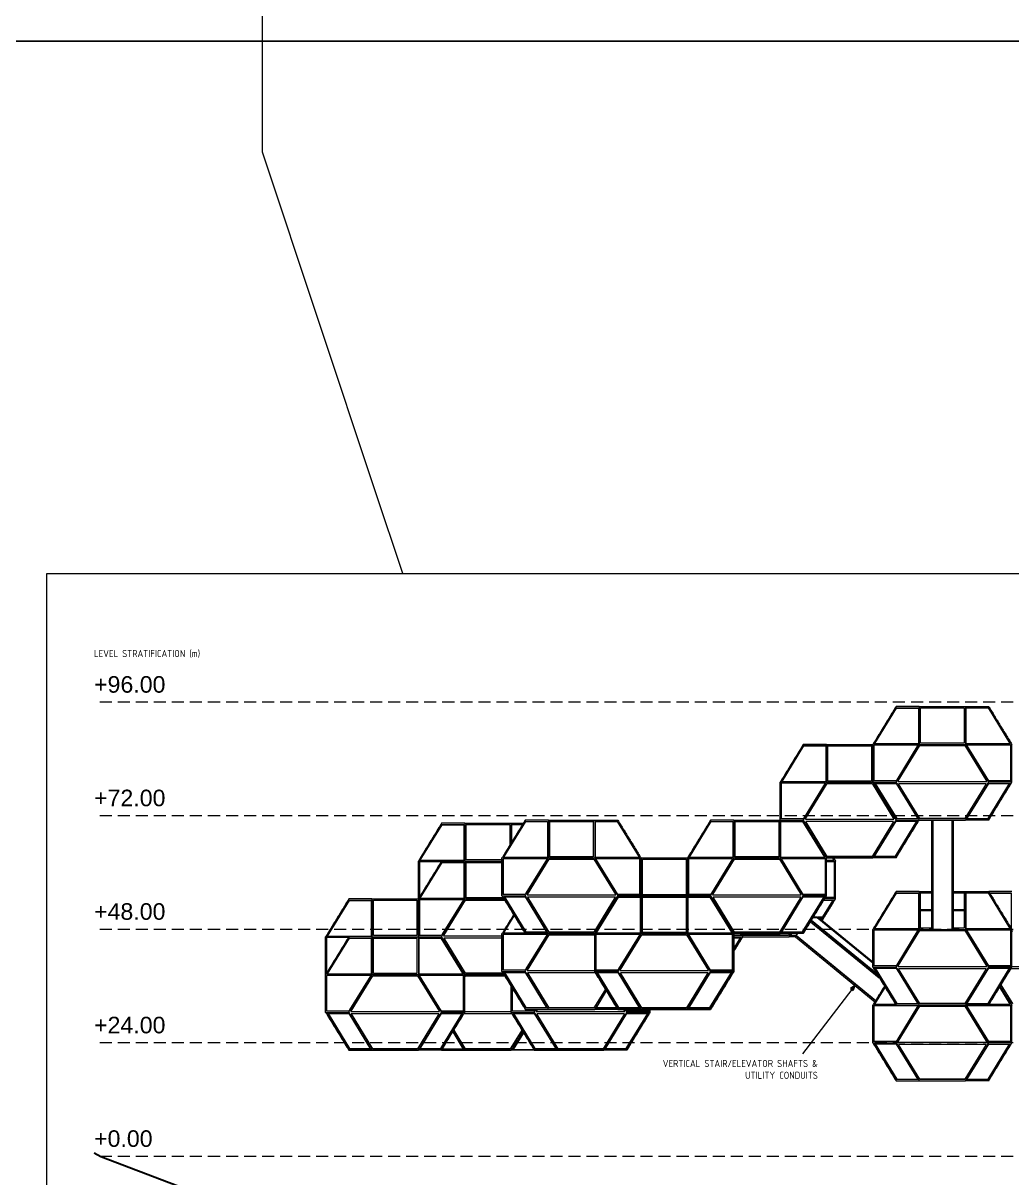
# Model space of a CAD drawing. Header units: millimetres. Extents: x 551 to 27551, y 6116 to 15116.
# Drawn here: x 14099 to 16189, y 8212 to 10653 of the extents above; entities that cross this region are included whole.
import ezdxf

# ---------------------------------------------------------------- set-up
doc = ezdxf.new("R2010")
doc.units = ezdxf.units.MM
doc.linetypes.add('DASHEDX2', pattern=[38.1, 25.4, -12.7])
for name, color, linetype, lineweight in [('1ST', 51, 'Continuous', 18), ('2ND', 201, 'Continuous', 15), ('3RD', 140, 'Continuous', 13), ('4TH DETAILS', 125, 'Continuous', 9), ('TEXTS', 210, 'Continuous', 9)]:
    doc.layers.add(name, color=color, linetype=linetype, lineweight=lineweight)
doc.layers.add('LAYOUT', color=83, linetype='Continuous', plot=False)
doc.styles.get("Standard").update_dxf_attribs({"font": 'arial.ttf'})

msp = doc.modelspace()

# ---------------------------------------------------------------- hatches: boundary and pattern name
at = {"layer": 'TEXTS'}
h = msp.add_hatch(color=256, dxfattribs=at)
h.dxf.hatch_style = 1
h.paths.add_polyline_path([(15847.871, 8612.422), (15853.349, 8608.222), (15857.29, 8619.033)])

# ---------------------------------------------------------------- linework, layer by layer
at = {"layer": '1ST', "lineweight": 30}
msp.add_lwpolyline([(14249.126, 8265.27), (14263.322, 8257.473), (14920.914, 8007.473), (15057.16, 7892.751), (15343.221, 7769.894), (15462.859, 7650.839), (15739.692, 7589.37), (16057.189, 7507.473), (16500.013, 7519.246), (16803.639, 7654.559), (17494.82, 8007.473), (17991.995, 8257.473), (18249.126, 8394.341)], dxfattribs=at)
at = {"layer": '1ST', "linetype": 'Continuous'}
for points in [[(15944.141, 9208.413), (15895.151, 9128.413)], [(15993.131, 9208.413), (15944.141, 9208.413)], [(15993.131, 9208.413), (16091.11, 9208.413)], [(15993.131, 9208.413), (15993.131, 9128.413)], [(16091.11, 9208.413), (16140.1, 9208.413)], [(16091.11, 9208.413), (16091.11, 9128.413)], [(16140.1, 9208.413), (16189.09, 9128.413)], [(15895.151, 9048.413), (15895.151, 9128.413)], [(15944.141, 9048.413), (15993.131, 9128.413)], [(15993.131, 9128.413), (16091.11, 9128.413)], [(16091.11, 9128.413), (16140.1, 9048.413)], [(16189.09, 9048.413), (16189.09, 9128.413)], [(15895.151, 9048.413), (15944.141, 9048.413)], [(15895.151, 9048.413), (15944.141, 8968.413)], [(15944.141, 9048.413), (15993.131, 8968.413)], [(16091.11, 8968.413), (16140.1, 9048.413)], [(16140.1, 8968.413), (16189.09, 9048.413)], [(16189.09, 9048.413), (16140.1, 9048.413)], [(15160.304, 8968.413), (15111.314, 8888.413)], [(15209.294, 8968.413), (15160.304, 8968.413)], [(15209.294, 8968.413), (15307.274, 8968.413)], [(15209.294, 8968.413), (15209.294, 8888.413)], [(15307.274, 8968.413), (15356.263, 8968.413)], [(15307.274, 8968.413), (15307.274, 8888.413)], [(15356.263, 8968.413), (15405.253, 8888.413)], [(15552.223, 8968.413), (15503.233, 8888.413)], [(15601.212, 8968.413), (15552.223, 8968.413)], [(15601.212, 8968.413), (15699.192, 8968.413)], [(15601.212, 8968.413), (15601.212, 8888.413)], [(15699.192, 8968.413), (15748.182, 8968.413)], [(15699.192, 8968.413), (15699.192, 8888.413)], [(15748.182, 8968.413), (15797.172, 8888.413)], [(15944.141, 8968.413), (15993.131, 8968.413)], [(15993.131, 8968.413), (16091.11, 8968.413)], [(16140.1, 8968.413), (16091.11, 8968.413)], [(15111.314, 8808.413), (15111.314, 8888.413)], [(15160.304, 8808.413), (15209.294, 8888.413)], [(15209.294, 8888.413), (15307.274, 8888.413)], [(15307.274, 8888.413), (15356.263, 8808.413)], [(15405.253, 8888.413), (15503.233, 8888.413)], [(15405.253, 8888.413), (15405.253, 8808.413)], [(15503.233, 8888.413), (15503.233, 8808.413)], [(15552.223, 8808.413), (15601.212, 8888.413)], [(15601.212, 8888.413), (15699.192, 8888.413)], [(15699.192, 8888.413), (15748.182, 8808.413)], [(15797.172, 8808.413), (15797.172, 8888.413)], [(15111.314, 8808.413), (15160.304, 8808.413)], [(15111.314, 8808.413), (15160.304, 8728.413)], [(15160.304, 8808.413), (15209.294, 8728.413)], [(15699.192, 8728.413), (15748.182, 8808.413)], [(15748.182, 8728.413), (15797.172, 8808.413)], [(15797.172, 8808.413), (15748.182, 8808.413)], [(15160.304, 8728.413), (15209.294, 8728.413)], [(15209.294, 8728.413), (15307.274, 8728.413)], [(15601.212, 8728.413), (15699.192, 8728.413)], [(15748.182, 8728.413), (15699.192, 8728.413)]]:
    msp.add_open_spline(points, degree=1, dxfattribs=at)
at = {"layer": '1ST', "linetype": 'Continuous', "lineweight": 25}
for points in [[(15356.263, 8808.413), (15307.274, 8728.413)], [(15405.253, 8808.413), (15356.263, 8808.413)], [(15405.253, 8808.413), (15503.233, 8808.413)], [(15405.253, 8808.413), (15405.253, 8728.413)], [(15503.233, 8808.413), (15552.223, 8808.413)], [(15503.233, 8808.413), (15503.233, 8728.413)], [(15552.223, 8808.413), (15601.212, 8728.413)], [(15307.274, 8648.413), (15307.274, 8728.413)], [(15356.263, 8648.413), (15405.253, 8728.413)], [(15405.253, 8728.413), (15503.233, 8728.413)], [(15503.233, 8728.413), (15552.223, 8648.413)], [(15601.212, 8648.413), (15601.212, 8728.413)], [(15307.274, 8648.413), (15356.263, 8648.413)], [(15307.274, 8648.413), (15356.263, 8568.413)], [(15356.263, 8648.413), (15405.253, 8568.413)], [(15503.233, 8568.413), (15552.223, 8648.413)], [(15552.223, 8568.413), (15601.212, 8648.413)], [(15601.212, 8648.413), (15552.223, 8648.413)], [(15356.263, 8568.413), (15405.253, 8568.413)], [(15405.253, 8568.413), (15503.233, 8568.413)], [(15552.223, 8568.413), (15503.233, 8568.413)]]:
    msp.add_open_spline(points, degree=1, dxfattribs=at)
at = {"layer": '2ND', "linetype": 'Continuous', "extrusion": (0, 1, -2e-16)}
for p, q in [((16019.21, 8968.413), (16019.21, 8737.473)), ((16065.031, 8968.413), (16065.031, 8737.473)), ((16022.121, 8737.473), (16019.21, 8737.473)), ((16022.121, 8737.473), (16062.121, 8737.473)), ((16065.031, 8737.473), (16062.121, 8737.473))]:
    msp.add_line(p, q, dxfattribs=at)
at = {"layer": '2ND', "linetype": 'Continuous'}
for points in [[(15748.182, 9128.413), (15699.192, 9048.413)], [(15797.172, 9128.413), (15748.182, 9128.413)], [(15797.172, 9128.413), (15895.151, 9128.413)], [(15797.172, 9128.413), (15797.172, 9048.413)], [(15699.192, 8968.413), (15699.192, 9048.413)], [(15748.182, 8968.413), (15797.172, 9048.413)], [(15797.172, 9048.413), (15895.151, 9048.413)], [(15748.182, 8968.413), (15797.172, 8888.413)], [(15895.151, 8888.413), (15944.141, 8968.413)], [(15944.141, 8888.413), (15993.131, 8968.413)], [(15797.172, 8888.413), (15895.151, 8888.413)], [(15944.141, 8888.413), (15895.151, 8888.413)], [(15135.809, 8768.413), (15111.314, 8728.413)], [(15111.314, 8648.413), (15111.314, 8728.413)], [(15160.304, 8648.413), (15209.294, 8728.413)], [(15111.314, 8648.413), (15160.304, 8648.413)], [(15111.314, 8648.413), (15160.304, 8568.413)], [(15160.304, 8648.413), (15209.294, 8568.413)], [(15307.274, 8568.413), (15331.769, 8608.413)], [(15160.304, 8568.413), (15209.294, 8568.413)], [(15209.294, 8568.413), (15307.274, 8568.413)], [(15356.263, 8568.413), (15307.274, 8568.413)]]:
    msp.add_open_spline(points, degree=1, dxfattribs=at)
at = {"layer": '3RD', "linetype": 'Continuous', "extrusion": (0, 1, -2e-16)}
for p, q in [((15898.409, 9131.073), (15944.141, 9205.753)), ((15899.272, 9129.982), (15945.366, 9205.253)), ((15945.366, 9205.253), (15944.141, 9205.753)), ((15944.141, 9205.753), (15989.873, 9205.753)), ((15945.366, 9205.253), (15991.502, 9205.253)), ((15989.873, 9205.753), (15991.502, 9205.753)), ((15991.502, 9205.753), (15991.502, 9203.092)), ((15991.502, 9203.092), (15991.502, 9129.982)), ((15996.042, 9206.036), (16088.2, 9206.036)), ((15996.042, 9130.79), (15996.042, 9206.036)), ((16088.2, 9204.865), (15996.042, 9204.865)), ((16088.2, 9206.036), (16088.2, 9130.79)), ((16092.74, 9131.073), (16092.74, 9205.753)), ((16092.74, 9205.753), (16138.471, 9205.753)), ((16139.365, 9205.453), (16092.74, 9205.453)), ((16138.471, 9205.753), (16140.1, 9205.753)), ((16139.365, 9205.453), (16140.1, 9205.753)), ((16185.537, 9130.055), (16139.365, 9205.453)), ((16140.1, 9205.753), (16186.456, 9130.055)), ((15897.741, 9129.982), (15898.409, 9131.073)), ((15897.741, 9129.982), (15991.502, 9129.982)), ((16088.2, 9130.79), (15996.042, 9130.79)), ((16092.74, 9130.055), (16092.74, 9131.073)), ((16092.74, 9130.055), (16186.456, 9130.055)), ((15702.45, 9051.073), (15748.182, 9125.753)), ((15703.313, 9049.982), (15749.407, 9125.253)), ((15749.407, 9125.253), (15748.182, 9125.753)), ((15748.182, 9125.753), (15793.913, 9125.753)), ((15749.407, 9125.253), (15795.542, 9125.253)), ((15793.913, 9125.753), (15795.542, 9125.753)), ((15795.542, 9125.753), (15795.542, 9123.092)), ((15795.542, 9123.092), (15795.542, 9049.982)), ((15800.082, 9126.036), (15892.24, 9126.036)), ((15800.082, 9050.79), (15800.082, 9126.036)), ((15892.24, 9124.865), (15800.082, 9124.865)), ((15892.24, 9126.036), (15892.24, 9050.79)), ((15896.78, 9126.639), (15898.005, 9126.139)), ((15896.78, 9051.073), (15896.78, 9126.639)), ((15990.416, 9126.639), (15896.78, 9126.639)), ((15898.005, 9051.073), (15898.005, 9126.139)), ((15990.416, 9126.639), (15945.77, 9053.734)), ((15949.028, 9051.073), (15994.76, 9125.753)), ((15994.76, 9125.753), (16086.223, 9125.753)), ((16086.223, 9125.753), (16089.481, 9125.753)), ((16089.481, 9125.753), (16135.756, 9050.187)), ((16140.1, 9051.073), (16093.826, 9126.639)), ((16187.461, 9126.639), (16093.826, 9126.639)), ((16186.726, 9126.339), (16187.461, 9126.639)), ((16186.726, 9051.073), (16186.726, 9126.339)), ((16187.461, 9126.639), (16187.461, 9125.753)), ((16187.461, 9125.753), (16187.461, 9051.073)), ((15700.821, 9046.639), (15702.046, 9046.139)), ((15700.821, 8971.073), (15700.821, 9046.639)), ((15794.456, 9046.639), (15700.821, 9046.639)), ((15701.782, 9049.982), (15702.45, 9051.073)), ((15701.782, 9049.982), (15795.542, 9049.982)), ((15702.046, 8971.073), (15702.046, 9046.139)), ((15794.456, 9046.639), (15749.811, 8973.734)), ((15753.069, 8971.073), (15798.801, 9045.753)), ((15798.801, 9045.753), (15890.264, 9045.753)), ((15892.24, 9050.79), (15800.082, 9050.79)), ((15890.264, 9045.753), (15893.522, 9045.753)), ((15893.522, 9045.753), (15939.797, 8970.187)), ((15944.141, 9051.073), (15896.78, 9051.073)), ((15944.096, 8970.863), (15898.018, 9046.109)), ((15898.018, 9046.109), (15944.096, 9046.109)), ((15900.169, 9046.109), (15945.531, 8972.034)), ((15944.096, 9046.109), (15944.141, 9046.036)), ((15945.77, 9053.734), (15944.141, 9051.073)), ((15944.141, 9046.036), (15990.175, 8970.863)), ((15948.485, 9050.187), (15949.028, 9051.073)), ((15948.485, 9050.187), (16135.756, 9050.187)), ((15994.76, 8971.073), (15949.34, 9045.244)), ((16134.901, 9045.244), (15949.34, 9045.244)), ((15994.76, 8971.573), (15949.646, 9045.244)), ((16134.901, 9045.244), (16089.481, 8971.073)), ((16134.595, 9045.244), (16089.481, 8971.573)), ((16094.021, 8970.79), (16140.1, 9046.036)), ((16138.666, 8971.961), (16184.028, 9046.036)), ((16141.729, 9051.073), (16140.1, 9051.073)), ((16140.1, 9046.036), (16186.179, 9046.036)), ((16186.179, 9046.036), (16140.1, 8970.79)), ((16187.461, 9051.073), (16141.729, 9051.073)), ((14937.796, 8884.471), (14983.528, 8959.15)), ((14938.659, 8883.379), (14984.752, 8958.65)), ((14984.752, 8958.65), (14983.528, 8959.15)), ((14983.528, 8959.15), (15029.259, 8959.15)), ((14984.752, 8958.65), (15030.888, 8958.65)), ((15029.259, 8959.15), (15030.888, 8959.15)), ((15030.888, 8959.15), (15030.888, 8956.49)), ((15035.428, 8959.434), (15127.586, 8959.434)), ((15035.428, 8884.187), (15035.428, 8959.434)), ((15114.573, 8891.073), (15160.304, 8965.753)), ((15115.435, 8889.982), (15161.529, 8965.253)), ((15127.586, 8959.434), (15127.586, 8914.984)), ((15132.126, 8922.398), (15132.126, 8959.15)), ((15132.126, 8959.15), (15154.632, 8959.15)), ((15154.448, 8958.85), (15132.126, 8958.85)), ((15161.529, 8965.253), (15160.304, 8965.753)), ((15160.304, 8965.753), (15206.036, 8965.753)), ((15161.529, 8965.253), (15207.665, 8965.253)), ((15206.036, 8965.753), (15207.665, 8965.753)), ((15207.665, 8965.753), (15207.665, 8963.092)), ((15207.665, 8963.092), (15207.665, 8889.982)), ((15212.205, 8966.036), (15304.363, 8966.036)), ((15212.205, 8890.79), (15212.205, 8966.036)), ((15304.363, 8964.865), (15212.205, 8964.865)), ((15304.363, 8966.036), (15304.363, 8890.79)), ((15308.903, 8891.073), (15308.903, 8965.753)), ((15308.903, 8965.753), (15354.634, 8965.753)), ((15355.529, 8965.453), (15308.903, 8965.453)), ((15354.634, 8965.753), (15356.263, 8965.753)), ((15355.529, 8965.453), (15356.263, 8965.753)), ((15401.7, 8890.055), (15355.529, 8965.453)), ((15356.263, 8965.753), (15402.619, 8890.055)), ((15506.491, 8891.073), (15552.223, 8965.753)), ((15507.354, 8889.982), (15553.447, 8965.253)), ((15553.447, 8965.253), (15552.223, 8965.753)), ((15552.223, 8965.753), (15597.954, 8965.753)), ((15553.447, 8965.253), (15599.583, 8965.253)), ((15597.954, 8965.753), (15599.583, 8965.753)), ((15599.583, 8965.753), (15599.583, 8963.092)), ((15599.583, 8963.092), (15599.583, 8889.982)), ((15604.123, 8966.036), (15696.281, 8966.036)), ((15604.123, 8890.79), (15604.123, 8966.036)), ((15696.281, 8964.865), (15604.123, 8964.865)), ((15696.281, 8966.036), (15696.281, 8890.79)), ((15748.182, 8971.073), (15700.821, 8971.073)), ((15700.821, 8891.073), (15700.821, 8965.753)), ((15700.821, 8965.753), (15746.553, 8965.753)), ((15747.447, 8965.453), (15700.821, 8965.453)), ((15746.553, 8965.753), (15748.182, 8965.753)), ((15747.447, 8965.453), (15748.182, 8965.753)), ((15793.619, 8890.055), (15747.447, 8965.453)), ((15749.811, 8973.734), (15748.182, 8971.073)), ((15748.182, 8965.753), (15794.537, 8890.055)), ((15752.526, 8970.187), (15753.069, 8971.073)), ((15752.526, 8970.187), (15939.797, 8970.187)), ((15798.801, 8891.073), (15753.381, 8965.244)), ((15938.942, 8965.244), (15753.381, 8965.244)), ((15798.801, 8891.573), (15753.687, 8965.244)), ((15938.942, 8965.244), (15893.522, 8891.073)), ((15938.636, 8965.244), (15893.522, 8891.573)), ((15898.062, 8890.79), (15944.141, 8966.036)), ((15942.707, 8891.961), (15988.068, 8966.036)), ((15945.531, 8972.034), (15944.096, 8970.863)), ((15944.141, 8970.863), (15944.096, 8970.863)), ((15990.175, 8970.863), (15944.141, 8970.863)), ((15944.141, 8966.036), (15990.22, 8966.036)), ((15990.22, 8966.036), (15944.141, 8890.79)), ((15945.531, 8972.034), (15989.458, 8972.034)), ((15994.76, 8971.073), (15994.76, 8971.573)), ((16089.481, 8971.573), (15994.76, 8971.573)), ((16086.223, 8971.073), (15994.76, 8971.073)), ((16022.121, 8968.413), (16022.121, 8737.473)), ((16022.121, 8968.413), (16022.121, 8737.473)), ((16062.121, 8968.413), (16062.121, 8737.473)), ((16062.121, 8968.413), (16062.121, 8737.473)), ((16089.481, 8971.073), (16086.223, 8971.073)), ((16089.481, 8971.073), (16089.481, 8971.573)), ((16140.1, 8970.79), (16094.021, 8970.79)), ((16094.738, 8971.961), (16138.666, 8971.961)), ((16138.666, 8971.961), (16140.1, 8970.79)), ((15030.888, 8956.49), (15030.888, 8883.379)), ((15127.586, 8958.263), (15035.428, 8958.263)), ((15112.944, 8886.639), (15114.168, 8886.139)), ((15112.944, 8811.073), (15112.944, 8886.639)), ((15206.579, 8886.639), (15112.944, 8886.639)), ((15113.904, 8889.982), (15114.573, 8891.073)), ((15113.904, 8889.982), (15207.665, 8889.982)), ((15114.168, 8811.073), (15114.168, 8886.139)), ((15206.579, 8886.639), (15161.933, 8813.734)), ((15165.192, 8811.073), (15210.923, 8885.753)), ((15210.923, 8885.753), (15302.386, 8885.753)), ((15304.363, 8890.79), (15212.205, 8890.79)), ((15302.386, 8885.753), (15305.645, 8885.753)), ((15305.645, 8885.753), (15351.919, 8810.187)), ((15308.903, 8890.055), (15308.903, 8891.073)), ((15308.903, 8890.055), (15402.619, 8890.055)), ((15356.263, 8811.073), (15309.989, 8886.639)), ((15403.624, 8886.639), (15309.989, 8886.639)), ((15402.889, 8886.339), (15403.624, 8886.639)), ((15402.889, 8811.073), (15402.889, 8886.339)), ((15403.624, 8886.639), (15403.624, 8885.753)), ((15403.624, 8885.753), (15403.624, 8811.073)), ((15408.164, 8886.036), (15500.322, 8886.036)), ((15408.164, 8810.79), (15408.164, 8886.036)), ((15500.322, 8886.036), (15500.322, 8810.79)), ((15504.862, 8886.639), (15506.087, 8886.139)), ((15504.862, 8811.073), (15504.862, 8886.639)), ((15598.497, 8886.639), (15504.862, 8886.639)), ((15505.823, 8889.982), (15506.491, 8891.073)), ((15505.823, 8889.982), (15599.583, 8889.982)), ((15506.087, 8811.073), (15506.087, 8886.139)), ((15598.497, 8886.639), (15553.852, 8813.734)), ((15557.11, 8811.073), (15602.842, 8885.753)), ((15602.842, 8885.753), (15694.305, 8885.753)), ((15696.281, 8890.79), (15604.123, 8890.79)), ((15694.305, 8885.753), (15697.563, 8885.753)), ((15697.563, 8885.753), (15743.838, 8810.187)), ((15700.821, 8890.055), (15700.821, 8891.073)), ((15700.821, 8890.055), (15794.537, 8890.055)), ((15748.182, 8811.073), (15701.907, 8886.639)), ((15795.542, 8886.639), (15701.907, 8886.639)), ((15794.808, 8886.339), (15795.542, 8886.639)), ((15794.808, 8811.073), (15794.808, 8886.339)), ((15795.542, 8886.639), (15795.542, 8885.753)), ((15795.542, 8885.753), (15795.542, 8811.073)), ((15798.801, 8891.073), (15798.801, 8891.573)), ((15893.522, 8891.573), (15798.801, 8891.573)), ((15890.264, 8891.073), (15798.801, 8891.073)), ((15812.801, 8883.452), (15809.763, 8888.413)), ((15810.682, 8888.413), (15813.72, 8883.452)), ((15893.522, 8891.073), (15890.264, 8891.073)), ((15893.522, 8891.073), (15893.522, 8891.573)), ((15944.141, 8890.79), (15898.062, 8890.79)), ((15898.779, 8891.961), (15942.707, 8891.961)), ((15942.707, 8891.961), (15944.141, 8890.79)), ((14936.167, 8880.037), (14937.392, 8879.537)), ((14936.167, 8804.471), (14936.167, 8880.037)), ((14982.442, 8880.037), (14936.167, 8880.037)), ((14937.128, 8883.379), (14937.796, 8884.471)), ((14937.128, 8883.379), (15030.888, 8883.379)), ((14937.392, 8806.471), (14937.392, 8879.537)), ((14937.796, 8804.471), (14983.528, 8879.15)), ((14938.659, 8803.379), (14984.752, 8878.65)), ((14984.752, 8878.65), (14983.528, 8879.15)), ((14983.528, 8879.15), (15029.259, 8879.15)), ((14984.752, 8878.65), (15030.888, 8878.65)), ((15029.259, 8879.15), (15030.888, 8879.15)), ((15030.888, 8879.15), (15030.888, 8876.49)), ((15030.888, 8876.49), (15030.888, 8803.379)), ((15111.314, 8884.187), (15035.428, 8884.187)), ((15035.428, 8879.434), (15111.314, 8879.434)), ((15035.428, 8804.187), (15035.428, 8879.434)), ((15111.314, 8878.263), (15035.428, 8878.263)), ((15500.322, 8884.865), (15408.164, 8884.865)), ((15797.172, 8883.452), (15813.72, 8883.452)), ((15814.725, 8880.037), (15797.172, 8880.037)), ((15813.99, 8879.737), (15814.725, 8880.037)), ((15813.99, 8804.471), (15813.99, 8879.737)), ((15814.725, 8880.037), (15814.725, 8879.15)), ((15814.725, 8879.15), (15814.725, 8804.471)), ((15161.933, 8813.734), (15160.304, 8811.073)), ((15553.852, 8813.734), (15552.223, 8811.073)), ((15898.409, 8740.133), (15944.141, 8814.813)), ((15899.272, 8739.042), (15945.366, 8814.313)), ((15945.366, 8814.313), (15944.141, 8814.813)), ((15944.141, 8814.813), (15989.873, 8814.813)), ((15945.366, 8814.313), (15991.502, 8814.313)), ((15989.873, 8814.813), (15991.502, 8814.813)), ((15991.502, 8814.813), (15991.502, 8812.152)), ((15991.502, 8812.152), (15991.502, 8739.042)), ((15996.042, 8815.096), (16019.21, 8815.096)), ((15996.042, 8739.85), (15996.042, 8815.096)), ((16019.21, 8813.925), (15996.042, 8813.925)), ((16065.031, 8815.096), (16088.2, 8815.096)), ((16088.2, 8813.925), (16065.031, 8813.925)), ((16088.2, 8815.096), (16088.2, 8739.85)), ((16092.74, 8740.133), (16092.74, 8814.813)), ((16092.74, 8814.813), (16138.471, 8814.813)), ((16139.365, 8814.513), (16092.74, 8814.513)), ((16138.471, 8814.813), (16140.1, 8814.813)), ((16139.365, 8814.513), (16140.1, 8814.813)), ((16185.537, 8739.115), (16139.365, 8814.513)), ((16140.1, 8814.813), (16186.456, 8739.115)), ((16141.729, 8814.813), (16185.832, 8814.813)), ((16142.035, 8814.313), (16187.461, 8814.313)), ((16185.832, 8814.813), (16187.461, 8814.813)), ((16187.461, 8814.813), (16187.461, 8812.152)), ((16187.461, 8812.152), (16187.461, 8740.133)), ((14741.837, 8724.471), (14787.568, 8799.15)), ((14742.699, 8723.379), (14788.793, 8798.65)), ((14788.793, 8798.65), (14787.568, 8799.15)), ((14787.568, 8799.15), (14833.3, 8799.15)), ((14788.793, 8798.65), (14834.929, 8798.65)), ((14833.3, 8799.15), (14834.929, 8799.15)), ((14834.929, 8799.15), (14834.929, 8796.49)), ((14834.929, 8796.49), (14834.929, 8723.379)), ((14839.469, 8799.434), (14931.627, 8799.434)), ((14839.469, 8724.187), (14839.469, 8799.434)), ((14931.627, 8798.263), (14839.469, 8798.263)), ((14931.627, 8799.434), (14931.627, 8724.187)), ((14936.167, 8800.037), (14937.392, 8799.537)), ((14936.167, 8724.471), (14936.167, 8800.037)), ((15029.802, 8800.037), (14936.167, 8800.037)), ((14937.128, 8803.379), (14937.796, 8804.471)), ((14937.128, 8803.379), (15030.888, 8803.379)), ((14937.392, 8724.471), (14937.392, 8799.537)), ((15029.802, 8800.037), (14985.157, 8727.131)), ((14988.415, 8724.471), (15034.147, 8799.15)), ((15034.147, 8799.15), (15116.987, 8799.15)), ((15113.902, 8804.187), (15035.428, 8804.187)), ((15160.304, 8811.073), (15112.944, 8811.073)), ((15160.26, 8730.863), (15114.181, 8806.109)), ((15114.181, 8806.109), (15160.26, 8806.109)), ((15116.332, 8806.109), (15161.694, 8732.034)), ((15160.26, 8806.109), (15160.304, 8806.036)), ((15160.304, 8806.036), (15206.339, 8730.863)), ((15164.649, 8810.187), (15165.192, 8811.073)), ((15164.649, 8810.187), (15351.919, 8810.187)), ((15210.923, 8731.073), (15165.503, 8805.244)), ((15351.065, 8805.244), (15165.503, 8805.244)), ((15210.923, 8731.573), (15165.809, 8805.244)), ((15351.065, 8805.244), (15305.645, 8731.073)), ((15350.758, 8805.244), (15305.645, 8731.573)), ((15310.532, 8731.073), (15356.263, 8805.753)), ((15311.395, 8729.982), (15357.488, 8805.253)), ((15357.893, 8811.073), (15356.263, 8811.073)), ((15357.488, 8805.253), (15356.263, 8805.753)), ((15356.263, 8805.753), (15401.995, 8805.753)), ((15357.488, 8805.253), (15403.624, 8805.253)), ((15403.624, 8811.073), (15357.893, 8811.073)), ((15401.995, 8805.753), (15403.624, 8805.753)), ((15403.624, 8805.753), (15403.624, 8803.092)), ((15403.624, 8803.092), (15403.624, 8729.982)), ((15500.322, 8810.79), (15408.164, 8810.79)), ((15408.164, 8806.036), (15500.322, 8806.036)), ((15408.164, 8730.79), (15408.164, 8806.036)), ((15500.322, 8804.865), (15408.164, 8804.865)), ((15500.322, 8806.036), (15500.322, 8730.79)), ((15552.223, 8811.073), (15504.862, 8811.073)), ((15504.862, 8731.073), (15504.862, 8805.753)), ((15504.862, 8805.753), (15550.594, 8805.753)), ((15551.488, 8805.453), (15504.862, 8805.453)), ((15550.594, 8805.753), (15552.223, 8805.753)), ((15551.488, 8805.453), (15552.223, 8805.753)), ((15597.659, 8730.055), (15551.488, 8805.453)), ((15552.223, 8805.753), (15598.578, 8730.055)), ((15556.567, 8810.187), (15557.11, 8811.073)), ((15556.567, 8810.187), (15743.838, 8810.187)), ((15602.842, 8731.073), (15557.421, 8805.244)), ((15742.983, 8805.244), (15557.421, 8805.244)), ((15602.842, 8731.573), (15557.728, 8805.244)), ((15742.677, 8805.244), (15697.563, 8731.573)), ((15742.983, 8805.244), (15697.563, 8731.073)), ((15702.103, 8730.79), (15748.182, 8806.036)), ((15746.747, 8731.961), (15792.109, 8806.036)), ((15749.811, 8811.073), (15748.182, 8811.073)), ((15748.182, 8806.036), (15794.261, 8806.036)), ((15794.261, 8806.036), (15748.182, 8730.79)), ((15795.542, 8811.073), (15749.811, 8811.073)), ((15813.443, 8799.434), (15787.27, 8756.693)), ((15789.697, 8764.17), (15811.292, 8799.434)), ((15791.673, 8799.434), (15813.443, 8799.434)), ((15814.725, 8804.471), (15794.758, 8804.471)), ((15114.573, 8731.073), (15136.624, 8767.083)), ((15115.435, 8729.982), (15137.389, 8765.833)), ((15789.697, 8764.17), (15791.131, 8762.999)), ((16019.21, 8778.661), (15996.042, 8778.661)), ((15996.042, 8776.285), (15996.042, 8778.661)), ((16019.21, 8776.285), (15996.042, 8776.285)), ((16088.2, 8778.661), (16065.031, 8778.661)), ((16088.2, 8776.285), (16065.031, 8776.285)), ((16088.2, 8778.661), (16088.2, 8776.285)), ((15763.664, 8753.696), (15908.79, 8635.201)), ((15765.12, 8756.072), (15904.423, 8642.331)), ((15765.605, 8756.865), (15902.968, 8644.708)), ((15777.389, 8761.851), (15768.659, 8761.851)), ((15778.092, 8762.999), (15769.361, 8762.999)), ((15778.092, 8762.999), (15777.389, 8761.851)), ((15895.151, 8665.699), (15777.389, 8761.851)), ((15778.092, 8762.999), (15895.151, 8667.42)), ((15791.131, 8762.999), (15779.547, 8762.999)), ((15779.547, 8762.999), (15895.151, 8668.609)), ((15789.676, 8760.622), (15782.458, 8760.622)), ((15785.836, 8757.864), (15787.525, 8760.622)), ((15791.131, 8762.999), (15789.676, 8760.622)), ((15897.741, 8739.042), (15898.409, 8740.133)), ((15897.741, 8739.042), (15991.502, 8739.042)), ((16019.21, 8739.85), (15996.042, 8739.85)), ((16088.2, 8739.85), (16065.031, 8739.85)), ((16092.74, 8739.115), (16092.74, 8740.133)), ((16092.74, 8739.115), (16186.456, 8739.115)), ((14740.208, 8720.037), (14741.432, 8719.537)), ((14740.208, 8644.471), (14740.208, 8720.037)), ((14786.482, 8720.037), (14740.208, 8720.037)), ((14741.169, 8723.379), (14741.837, 8724.471)), ((14741.169, 8723.379), (14834.929, 8723.379)), ((14741.432, 8646.471), (14741.432, 8719.537)), ((14741.837, 8644.471), (14787.568, 8719.15)), ((14742.699, 8643.379), (14788.793, 8718.65)), ((14788.793, 8718.65), (14787.568, 8719.15)), ((14787.568, 8719.15), (14833.3, 8719.15)), ((14788.793, 8718.65), (14834.929, 8718.65)), ((14833.3, 8719.15), (14834.929, 8719.15)), ((14834.929, 8719.15), (14834.929, 8716.49)), ((14834.929, 8716.49), (14834.929, 8643.379)), ((14931.627, 8724.187), (14839.469, 8724.187)), ((14839.469, 8719.434), (14931.627, 8719.434)), ((14839.469, 8644.187), (14839.469, 8719.434)), ((14931.627, 8718.263), (14839.469, 8718.263)), ((14931.627, 8719.434), (14931.627, 8644.187)), ((14983.528, 8724.471), (14936.167, 8724.471)), ((14936.167, 8644.471), (14936.167, 8719.15)), ((14936.167, 8719.15), (14981.898, 8719.15)), ((14982.793, 8718.85), (14936.167, 8718.85)), ((14981.898, 8719.15), (14983.528, 8719.15)), ((14982.793, 8718.85), (14983.528, 8719.15)), ((15028.964, 8643.452), (14982.793, 8718.85)), ((14985.157, 8727.131), (14983.528, 8724.471)), ((14983.528, 8719.15), (15029.883, 8643.452)), ((14987.872, 8723.584), (14988.415, 8724.471)), ((14987.872, 8723.584), (15111.314, 8723.584)), ((15034.147, 8644.471), (14988.726, 8718.642)), ((15111.314, 8718.642), (14988.726, 8718.642)), ((15034.147, 8644.971), (14989.033, 8718.642)), ((15112.944, 8726.639), (15114.168, 8726.139)), ((15112.944, 8651.073), (15112.944, 8726.639)), ((15206.579, 8726.639), (15112.944, 8726.639)), ((15113.904, 8729.982), (15114.573, 8731.073)), ((15113.904, 8729.982), (15159.343, 8729.982)), ((15114.168, 8651.073), (15114.168, 8726.139)), ((15161.694, 8732.034), (15160.26, 8730.863)), ((15160.304, 8730.863), (15160.26, 8730.863)), ((15206.339, 8730.863), (15160.304, 8730.863)), ((15161.694, 8732.034), (15205.621, 8732.034)), ((15206.579, 8726.639), (15161.933, 8653.734)), ((15165.192, 8651.073), (15210.923, 8725.753)), ((15210.923, 8731.073), (15210.923, 8731.573)), ((15305.645, 8731.573), (15210.923, 8731.573)), ((15302.386, 8731.073), (15210.923, 8731.073)), ((15210.923, 8725.753), (15302.386, 8725.753)), ((15305.645, 8731.073), (15302.386, 8731.073)), ((15302.386, 8725.753), (15305.645, 8725.753)), ((15305.645, 8731.073), (15305.645, 8731.573)), ((15305.645, 8725.753), (15307.274, 8723.092)), ((15308.903, 8726.639), (15310.128, 8726.139)), ((15308.903, 8651.073), (15308.903, 8726.639)), ((15402.538, 8726.639), (15308.903, 8726.639)), ((15309.864, 8729.982), (15310.532, 8731.073)), ((15309.864, 8729.982), (15403.624, 8729.982)), ((15310.128, 8651.073), (15310.128, 8726.139)), ((15402.538, 8726.639), (15357.893, 8653.734)), ((15361.151, 8651.073), (15406.882, 8725.753)), ((15406.882, 8725.753), (15498.345, 8725.753)), ((15500.322, 8730.79), (15408.164, 8730.79)), ((15498.345, 8725.753), (15501.604, 8725.753)), ((15501.604, 8725.753), (15547.878, 8650.187)), ((15504.862, 8730.055), (15504.862, 8731.073)), ((15504.862, 8730.055), (15598.578, 8730.055)), ((15552.223, 8651.073), (15505.948, 8726.639)), ((15599.583, 8726.639), (15505.948, 8726.639)), ((15598.848, 8726.339), (15599.583, 8726.639)), ((15598.848, 8651.073), (15598.848, 8726.339)), ((15599.583, 8726.639), (15599.583, 8725.753)), ((15599.583, 8725.753), (15599.583, 8651.073)), ((15601.212, 8725.431), (15616.722, 8725.431)), ((15617.439, 8724.26), (15601.212, 8724.26)), ((15601.212, 8719.434), (15617.484, 8719.434)), ((15617.484, 8719.434), (15601.212, 8692.862)), ((15601.212, 8696.376), (15615.333, 8719.434)), ((15697.563, 8731.573), (15602.842, 8731.573)), ((15602.842, 8731.073), (15602.842, 8731.573)), ((15694.305, 8731.073), (15602.842, 8731.073)), ((15614.896, 8728.413), (15617.439, 8724.26)), ((15622.024, 8724.471), (15619.61, 8728.413)), ((15622.024, 8724.971), (15619.916, 8728.413)), ((15622.024, 8724.471), (15622.024, 8724.971)), ((15716.745, 8724.971), (15622.024, 8724.971)), ((15713.487, 8724.471), (15622.024, 8724.471)), ((15697.563, 8731.073), (15694.305, 8731.073)), ((15697.563, 8731.073), (15697.563, 8731.573)), ((15748.182, 8730.79), (15702.103, 8730.79)), ((15702.82, 8731.961), (15746.747, 8731.961)), ((15716.745, 8724.471), (15713.487, 8724.471)), ((15719.159, 8728.413), (15716.745, 8724.471)), ((15718.853, 8728.413), (15716.745, 8724.971)), ((15716.745, 8724.471), (15716.745, 8724.971)), ((15721.285, 8724.187), (15723.873, 8728.413)), ((15733.622, 8724.187), (15721.285, 8724.187)), ((15722.003, 8725.358), (15731.435, 8725.358)), ((15732.869, 8724.187), (15731.414, 8721.811)), ((15731.414, 8721.811), (15899.498, 8584.571)), ((15732.869, 8724.187), (15731.435, 8725.358)), ((15732.869, 8724.187), (15735.457, 8728.413)), ((15733.622, 8724.187), (15732.869, 8724.187)), ((15732.869, 8724.187), (15900.953, 8586.947)), ((15733.622, 8724.187), (15732.869, 8724.187)), ((15736.21, 8728.413), (15733.622, 8724.187)), ((15733.622, 8724.187), (15901.204, 8587.357)), ((15746.747, 8731.961), (15748.182, 8730.79)), ((15896.78, 8735.699), (15898.005, 8735.199)), ((15896.78, 8660.133), (15896.78, 8735.699)), ((15990.416, 8735.699), (15896.78, 8735.699)), ((15898.005, 8660.133), (15898.005, 8735.199)), ((15990.416, 8735.699), (15945.77, 8662.794)), ((15949.028, 8660.133), (15994.76, 8734.813)), ((15994.76, 8734.813), (16086.223, 8734.813)), ((16086.223, 8734.813), (16089.481, 8734.813)), ((16089.481, 8734.813), (16135.756, 8659.246)), ((16140.1, 8660.133), (16093.826, 8735.699)), ((16187.461, 8735.699), (16093.826, 8735.699)), ((16186.726, 8735.399), (16187.461, 8735.699)), ((16186.726, 8660.133), (16186.726, 8735.399)), ((16187.461, 8735.699), (16187.461, 8734.813)), ((16187.461, 8734.813), (16187.461, 8660.133)), ((16189.09, 8732.152), (16190.719, 8734.813)), ((14741.169, 8643.379), (14741.837, 8644.471)), ((14741.169, 8643.379), (14834.929, 8643.379)), ((14931.627, 8644.187), (14839.469, 8644.187)), ((14936.167, 8643.452), (14936.167, 8644.471)), ((14936.167, 8643.452), (15029.883, 8643.452)), ((15113.422, 8644.971), (15034.147, 8644.971)), ((15034.147, 8644.471), (15034.147, 8644.971)), ((15113.729, 8644.471), (15034.147, 8644.471)), ((15038.527, 8641.608), (15038.527, 8641.295)), ((15038.527, 8641.295), (15115.673, 8641.295)), ((15038.527, 8641.238), (15038.527, 8641.295)), ((15115.708, 8641.238), (15038.527, 8641.238)), ((15160.304, 8651.073), (15112.944, 8651.073)), ((15160.26, 8570.863), (15114.181, 8646.109)), ((15114.181, 8646.109), (15160.26, 8646.109)), ((15116.332, 8646.109), (15161.694, 8572.034)), ((15160.26, 8646.109), (15160.304, 8646.036)), ((15161.933, 8653.734), (15160.304, 8651.073)), ((15160.304, 8646.036), (15206.339, 8570.863)), ((15164.649, 8650.187), (15165.192, 8651.073)), ((15164.649, 8650.187), (15307.274, 8650.187)), ((15210.923, 8571.073), (15165.503, 8645.244)), ((15309.214, 8645.244), (15165.503, 8645.244)), ((15210.923, 8571.573), (15165.809, 8645.244)), ((15356.263, 8651.073), (15308.903, 8651.073)), ((15356.219, 8570.863), (15310.14, 8646.109)), ((15310.14, 8646.109), (15356.219, 8646.109)), ((15312.291, 8646.109), (15357.653, 8572.034)), ((15356.219, 8646.109), (15356.263, 8646.036)), ((15357.893, 8653.734), (15356.263, 8651.073)), ((15356.263, 8646.036), (15402.298, 8570.863)), ((15360.608, 8650.187), (15361.151, 8651.073)), ((15360.608, 8650.187), (15547.878, 8650.187)), ((15406.882, 8571.073), (15361.462, 8645.244)), ((15547.024, 8645.244), (15361.462, 8645.244)), ((15406.882, 8571.573), (15361.768, 8645.244)), ((15547.024, 8645.244), (15501.604, 8571.073)), ((15546.718, 8645.244), (15501.604, 8571.573)), ((15506.144, 8570.79), (15552.223, 8646.036)), ((15550.788, 8571.961), (15596.15, 8646.036)), ((15553.852, 8651.073), (15552.223, 8651.073)), ((15552.223, 8646.036), (15598.302, 8646.036)), ((15598.302, 8646.036), (15552.223, 8570.79)), ((15599.583, 8651.073), (15553.852, 8651.073)), ((15944.141, 8660.133), (15896.78, 8660.133)), ((15944.096, 8579.922), (15898.018, 8655.169)), ((15898.018, 8655.169), (15944.096, 8655.169)), ((15900.169, 8655.169), (15945.531, 8581.094)), ((15944.096, 8655.169), (15944.141, 8655.096)), ((15945.77, 8662.794), (15944.141, 8660.133)), ((15944.141, 8655.096), (15990.175, 8579.922)), ((15948.485, 8659.246), (15949.028, 8660.133)), ((15948.485, 8659.246), (16135.756, 8659.246)), ((15994.76, 8580.133), (15949.34, 8654.304)), ((16134.901, 8654.304), (15949.34, 8654.304)), ((15994.76, 8580.633), (15949.646, 8654.304)), ((16134.595, 8654.304), (16089.481, 8580.633)), ((16134.901, 8654.304), (16089.481, 8580.133)), ((16094.021, 8579.85), (16140.1, 8655.096)), ((16138.666, 8581.021), (16184.028, 8655.096)), ((16141.729, 8660.133), (16140.1, 8660.133)), ((16140.1, 8655.096), (16186.179, 8655.096)), ((16186.179, 8655.096), (16140.1, 8579.85)), ((16187.461, 8660.133), (16141.729, 8660.133)), ((16330.861, 8654.304), (16187.149, 8654.304)), ((16189.09, 8659.246), (16331.715, 8659.246)), ((14740.208, 8640.037), (14741.432, 8639.537)), ((14740.208, 8564.471), (14740.208, 8640.037)), ((14833.843, 8640.037), (14740.208, 8640.037)), ((14741.432, 8564.471), (14741.432, 8639.537)), ((14833.843, 8640.037), (14789.198, 8567.131)), ((14792.456, 8564.471), (14838.187, 8639.15)), ((14838.187, 8639.15), (14929.65, 8639.15)), ((14929.65, 8639.15), (14932.909, 8639.15)), ((14932.909, 8639.15), (14979.183, 8563.584)), ((14983.528, 8564.471), (14937.253, 8640.037)), ((15030.888, 8640.037), (14937.253, 8640.037)), ((15030.153, 8639.737), (15030.888, 8640.037)), ((15030.153, 8564.471), (15030.153, 8639.737)), ((15030.888, 8640.037), (15030.888, 8639.15)), ((15030.888, 8639.15), (15030.888, 8564.471)), ((15032.517, 8636.49), (15034.147, 8639.15)), ((15034.147, 8639.15), (15116.987, 8639.15)), ((16190.719, 8580.133), (16166.224, 8620.133)), ((16190.719, 8580.633), (16166.377, 8620.383)), ((15132.126, 8564.471), (15132.126, 8614.428)), ((15133.351, 8564.471), (15133.351, 8612.428)), ((15329.986, 8611.323), (15305.645, 8571.573)), ((15330.139, 8611.073), (15305.645, 8571.073)), ((15310.185, 8570.79), (15332.496, 8607.225)), ((15898.409, 8580.133), (15920.461, 8616.143)), ((15899.272, 8579.042), (15921.226, 8614.893)), ((16185.537, 8579.115), (16163.321, 8615.393)), ((16163.781, 8616.143), (16186.456, 8579.115)), ((15161.694, 8572.034), (15160.26, 8570.863)), ((15160.304, 8570.863), (15160.26, 8570.863)), ((15206.339, 8570.863), (15160.304, 8570.863)), ((15161.694, 8572.034), (15205.621, 8572.034)), ((15181.901, 8568.413), (15181.116, 8567.131)), ((15184.374, 8564.471), (15186.788, 8568.413)), ((15210.923, 8571.073), (15210.923, 8571.573)), ((15305.645, 8571.573), (15210.923, 8571.573)), ((15302.386, 8571.073), (15210.923, 8571.073)), ((15305.645, 8571.073), (15302.386, 8571.073)), ((15305.645, 8571.073), (15305.645, 8571.573)), ((15354.808, 8570.79), (15310.185, 8570.79)), ((15310.902, 8571.961), (15354.091, 8571.961)), ((15357.653, 8572.034), (15356.219, 8570.863)), ((15356.263, 8570.863), (15356.219, 8570.863)), ((15402.298, 8570.863), (15356.263, 8570.863)), ((15357.653, 8572.034), (15401.581, 8572.034)), ((15368.144, 8568.413), (15371.102, 8563.584)), ((15375.446, 8564.471), (15373.032, 8568.413)), ((15406.882, 8571.073), (15406.882, 8571.573)), ((15501.604, 8571.573), (15406.882, 8571.573)), ((15498.345, 8571.073), (15406.882, 8571.073)), ((15422.072, 8564.471), (15422.072, 8568.413)), ((15422.807, 8568.413), (15422.807, 8564.471)), ((15501.604, 8571.073), (15498.345, 8571.073)), ((15501.604, 8571.073), (15501.604, 8571.573)), ((15552.223, 8570.79), (15506.144, 8570.79)), ((15506.861, 8571.961), (15550.788, 8571.961)), ((15550.788, 8571.961), (15552.223, 8570.79)), ((15896.78, 8575.699), (15898.005, 8575.199)), ((15896.78, 8500.133), (15896.78, 8575.699)), ((15990.416, 8575.699), (15896.78, 8575.699)), ((15897.741, 8579.042), (15898.409, 8580.133)), ((15897.741, 8579.042), (15943.18, 8579.042)), ((15898.005, 8500.133), (15898.005, 8575.199)), ((15945.531, 8581.094), (15944.096, 8579.922)), ((15944.141, 8579.922), (15944.096, 8579.922)), ((15990.175, 8579.922), (15944.141, 8579.922)), ((15945.531, 8581.094), (15989.458, 8581.094)), ((15990.416, 8575.699), (15945.77, 8502.794)), ((15949.028, 8500.133), (15994.76, 8574.813)), ((16089.481, 8580.633), (15994.76, 8580.633)), ((15994.76, 8580.133), (15994.76, 8580.633)), ((16086.223, 8580.133), (15994.76, 8580.133)), ((15994.76, 8574.813), (16086.223, 8574.813)), ((16089.481, 8580.133), (16086.223, 8580.133)), ((16086.223, 8574.813), (16089.481, 8574.813)), ((16089.481, 8580.133), (16089.481, 8580.633)), ((16089.481, 8574.813), (16135.756, 8499.246)), ((16140.1, 8500.133), (16093.826, 8575.699)), ((16187.461, 8575.699), (16093.826, 8575.699)), ((16140.1, 8579.85), (16094.021, 8579.85)), ((16094.738, 8581.021), (16138.666, 8581.021)), ((16138.666, 8581.021), (16140.1, 8579.85)), ((16141.106, 8579.115), (16186.456, 8579.115)), ((16186.726, 8575.399), (16187.461, 8575.699)), ((16186.726, 8500.133), (16186.726, 8575.399)), ((16187.461, 8575.699), (16187.461, 8574.813)), ((16187.461, 8574.813), (16187.461, 8500.133)), ((14787.568, 8564.471), (14740.208, 8564.471)), ((14787.524, 8484.26), (14741.445, 8559.507)), ((14741.445, 8559.507), (14787.524, 8559.507)), ((14743.596, 8559.507), (14788.958, 8485.431)), ((14787.524, 8559.507), (14787.568, 8559.434)), ((14789.198, 8567.131), (14787.568, 8564.471)), ((14787.568, 8559.434), (14833.603, 8484.26)), ((14791.913, 8563.584), (14792.456, 8564.471)), ((14791.913, 8563.584), (14979.183, 8563.584)), ((14838.187, 8484.471), (14792.767, 8558.642)), ((14978.329, 8558.642), (14792.767, 8558.642)), ((14838.187, 8484.971), (14793.073, 8558.642)), ((14978.023, 8558.642), (14932.909, 8484.971)), ((14978.329, 8558.642), (14932.909, 8484.471)), ((14937.449, 8484.187), (14983.528, 8559.434)), ((14982.093, 8485.358), (15027.455, 8559.434)), ((14985.157, 8564.471), (14983.528, 8564.471)), ((14983.528, 8559.434), (15029.607, 8559.434)), ((15029.607, 8559.434), (14983.528, 8484.187)), ((15030.888, 8564.471), (14985.157, 8564.471)), ((15132.438, 8558.642), (15030.577, 8558.642)), ((15032.517, 8563.584), (15130.497, 8563.584)), ((15179.487, 8564.471), (15132.126, 8564.471)), ((15179.442, 8484.26), (15133.363, 8559.507)), ((15133.363, 8559.507), (15179.442, 8559.507)), ((15135.515, 8559.507), (15180.877, 8485.431)), ((15179.442, 8559.507), (15179.487, 8559.434)), ((15181.116, 8567.131), (15179.487, 8564.471)), ((15179.487, 8559.434), (15225.521, 8484.26)), ((15183.831, 8563.584), (15184.374, 8564.471)), ((15183.831, 8563.584), (15371.102, 8563.584)), ((15230.106, 8484.471), (15184.686, 8558.642)), ((15370.247, 8558.642), (15184.686, 8558.642)), ((15230.106, 8484.971), (15184.992, 8558.642)), ((15370.247, 8558.642), (15324.827, 8484.471)), ((15369.941, 8558.642), (15324.827, 8484.971)), ((15329.367, 8484.187), (15375.446, 8559.434)), ((15374.012, 8485.358), (15419.373, 8559.434)), ((15377.075, 8564.471), (15375.446, 8564.471)), ((15375.446, 8559.434), (15421.525, 8559.434)), ((15421.525, 8559.434), (15375.446, 8484.187)), ((15422.807, 8564.471), (15377.075, 8564.471)), ((15007.295, 8520.622), (15029.562, 8484.26)), ((15034.095, 8483.71), (15009.393, 8524.049)), ((15009.446, 8524.135), (15034.166, 8483.768)), ((15034.147, 8484.471), (15009.652, 8524.471)), ((15034.147, 8484.971), (15009.805, 8524.721)), ((15153.21, 8524.721), (15128.868, 8484.971)), ((15153.363, 8524.471), (15128.868, 8484.471)), ((15133.408, 8484.187), (15155.72, 8520.622)), ((15135.002, 8483.695), (15156.667, 8519.075)), ((15156.72, 8518.988), (15135.072, 8483.638)), ((15944.141, 8500.133), (15896.78, 8500.133)), ((15944.096, 8419.922), (15898.018, 8495.169)), ((15898.018, 8495.169), (15944.096, 8495.169)), ((15900.169, 8495.169), (15945.531, 8421.094)), ((15944.096, 8495.169), (15944.141, 8495.096)), ((15945.77, 8502.794), (15944.141, 8500.133)), ((15944.141, 8495.096), (15990.175, 8419.922)), ((15948.485, 8499.246), (15949.028, 8500.133)), ((15948.485, 8499.246), (16135.756, 8499.246)), ((16094.021, 8419.85), (16140.1, 8495.096)), ((16138.666, 8421.021), (16184.028, 8495.096)), ((16141.729, 8500.133), (16140.1, 8500.133)), ((16140.1, 8495.096), (16186.179, 8495.096)), ((16186.179, 8495.096), (16140.1, 8419.85)), ((16187.461, 8500.133), (16141.729, 8500.133)), ((14788.958, 8485.431), (14787.524, 8484.26)), ((14787.568, 8484.26), (14787.524, 8484.26)), ((14833.603, 8484.26), (14787.568, 8484.26)), ((14788.958, 8485.431), (14832.886, 8485.431)), ((14932.909, 8484.971), (14838.187, 8484.971)), ((14838.187, 8484.471), (14838.187, 8484.971)), ((14929.65, 8484.471), (14838.187, 8484.471)), ((14932.909, 8484.471), (14929.65, 8484.471)), ((14932.909, 8484.471), (14932.909, 8484.971)), ((14983.528, 8484.187), (14937.449, 8484.187)), ((14938.166, 8485.358), (14982.093, 8485.358)), ((14982.093, 8485.358), (14983.528, 8484.187)), ((15029.562, 8484.26), (14985.028, 8484.26)), ((14986.354, 8486.425), (14987.042, 8485.301)), ((15033.904, 8483.71), (15034.095, 8483.71)), ((15034.095, 8483.71), (15034.166, 8483.768)), ((15128.868, 8484.971), (15034.147, 8484.971)), ((15034.147, 8484.471), (15034.147, 8484.971)), ((15125.61, 8484.471), (15034.147, 8484.471)), ((15128.868, 8484.471), (15125.61, 8484.471)), ((15128.868, 8484.471), (15128.868, 8484.971)), ((15135.303, 8484.187), (15133.408, 8484.187)), ((15134.878, 8486.587), (15136.772, 8486.587)), ((15135.072, 8483.638), (15135.002, 8483.695)), ((15135.072, 8483.638), (15178.368, 8483.638)), ((15180.877, 8485.431), (15179.442, 8484.26)), ((15179.487, 8484.26), (15179.442, 8484.26)), ((15225.521, 8484.26), (15179.487, 8484.26)), ((15180.877, 8485.431), (15224.804, 8485.431)), ((15230.106, 8484.471), (15230.106, 8484.971)), ((15324.827, 8484.971), (15230.106, 8484.971)), ((15321.569, 8484.471), (15230.106, 8484.471)), ((15324.827, 8484.471), (15321.569, 8484.471)), ((15324.827, 8484.471), (15324.827, 8484.971)), ((15375.446, 8484.187), (15329.367, 8484.187)), ((15330.084, 8485.358), (15374.012, 8485.358)), ((15374.012, 8485.358), (15375.446, 8484.187)), ((15994.76, 8420.133), (15949.34, 8494.304)), ((16134.901, 8494.304), (15949.34, 8494.304)), ((15994.76, 8420.633), (15949.646, 8494.304)), ((16134.901, 8494.304), (16089.481, 8420.133)), ((16134.595, 8494.304), (16089.481, 8420.633)), ((15945.531, 8421.094), (15944.096, 8419.922)), ((15944.141, 8419.922), (15944.096, 8419.922)), ((15990.175, 8419.922), (15944.141, 8419.922)), ((15945.531, 8421.094), (15989.458, 8421.094)), ((15994.76, 8420.133), (15994.76, 8420.633)), ((16089.481, 8420.633), (15994.76, 8420.633)), ((16086.223, 8420.133), (15994.76, 8420.133)), ((16089.481, 8420.133), (16086.223, 8420.133)), ((16089.481, 8420.133), (16089.481, 8420.633)), ((16140.1, 8419.85), (16094.021, 8419.85)), ((16094.738, 8421.021), (16138.666, 8421.021)), ((16138.666, 8421.021), (16140.1, 8419.85))]:
    msp.add_line(p, q, dxfattribs=at)
at = {"layer": '3RD', "linetype": 'Continuous'}
for points in [[(15895.151, 9128.413), (15895.151, 9048.413)], [(15895.151, 9048.413), (15944.141, 8968.413)], [(14983.528, 8961.811), (14934.538, 8881.811)], [(15032.517, 8961.811), (14983.528, 8961.811)], [(15032.517, 8961.811), (15130.497, 8961.811)], [(15032.517, 8961.811), (15032.517, 8881.811)], [(15130.497, 8961.811), (15156.261, 8961.811)], [(15130.497, 8961.811), (15130.497, 8919.738)], [(15405.253, 8808.413), (15405.253, 8888.413)], [(15503.233, 8808.413), (15503.233, 8888.413)], [(15812.311, 8888.413), (15816.354, 8881.811)], [(14983.528, 8881.811), (14934.538, 8801.811)], [(14934.538, 8801.811), (14934.538, 8881.811)], [(15032.517, 8881.811), (14983.528, 8881.811)], [(15032.517, 8881.811), (15111.314, 8881.811)], [(15032.517, 8881.811), (15032.517, 8801.811)], [(15816.354, 8801.811), (15816.354, 8881.811)], [(15944.141, 8817.473), (15895.151, 8737.473)], [(15993.131, 8817.473), (15944.141, 8817.473)], [(15993.131, 8817.473), (16019.21, 8817.473)], [(15993.131, 8817.473), (15993.131, 8737.473)], [(16065.031, 8817.473), (16091.11, 8817.473)], [(16091.11, 8817.473), (16140.1, 8817.473)], [(16091.11, 8817.473), (16091.11, 8737.473)], [(16140.1, 8817.473), (16189.09, 8737.473)], [(16189.09, 8817.473), (16140.1, 8817.473)], [(14787.568, 8801.811), (14738.579, 8721.811)], [(14836.558, 8801.811), (14787.568, 8801.811)], [(14836.558, 8801.811), (14934.538, 8801.811)], [(14836.558, 8801.811), (14836.558, 8721.811)], [(14934.538, 8721.811), (14934.538, 8801.811)], [(14934.538, 8801.811), (14934.538, 8721.811)], [(14983.528, 8721.811), (15032.517, 8801.811)], [(15032.517, 8801.811), (15115.358, 8801.811)], [(15307.274, 8728.413), (15356.263, 8808.413)], [(15552.223, 8808.413), (15601.212, 8728.413)], [(15788.24, 8755.901), (15816.354, 8801.811)], [(15816.354, 8801.811), (15793.128, 8801.811)], [(14787.568, 8721.811), (14738.579, 8641.811)], [(14738.579, 8641.811), (14738.579, 8721.811)], [(14836.558, 8721.811), (14787.568, 8721.811)], [(14836.558, 8721.811), (14934.538, 8721.811)], [(14836.558, 8721.811), (14836.558, 8641.811)], [(14934.538, 8721.811), (14983.528, 8721.811)], [(14934.538, 8721.811), (14934.538, 8641.811)], [(14983.528, 8721.811), (15032.517, 8641.811)], [(14983.528, 8721.811), (15032.517, 8641.811)], [(15601.212, 8721.811), (15620.395, 8721.811)], [(15601.212, 8690.486), (15620.395, 8721.811)], [(15616.352, 8728.413), (15620.395, 8721.811)], [(15620.395, 8721.811), (15718.375, 8721.811)], [(15718.375, 8721.811), (15722.418, 8728.413)], [(15731.414, 8721.811), (15718.375, 8721.811)], [(15895.151, 8657.473), (15895.151, 8737.473)], [(15944.141, 8657.473), (15993.131, 8737.473)], [(15993.131, 8737.473), (16091.11, 8737.473)], [(16091.11, 8737.473), (16140.1, 8657.473)], [(16189.09, 8657.473), (16189.09, 8737.473)], [(14738.579, 8561.811), (14738.579, 8641.811)], [(14787.568, 8561.811), (14836.558, 8641.811)], [(14836.558, 8641.811), (14934.538, 8641.811)], [(14934.538, 8641.811), (14983.528, 8561.811)], [(15032.517, 8641.811), (15115.358, 8641.811)], [(15032.517, 8561.811), (15032.517, 8641.811)], [(15895.151, 8657.473), (15944.141, 8657.473)], [(15895.151, 8657.473), (15944.141, 8577.473)], [(15944.141, 8657.473), (15993.131, 8577.473)], [(16091.11, 8577.473), (16140.1, 8657.473)], [(16140.1, 8577.473), (16189.09, 8657.473)], [(16189.09, 8657.473), (16140.1, 8657.473)], [(15130.497, 8561.811), (15130.497, 8617.088)], [(15919.646, 8617.473), (15895.151, 8577.473)], [(16164.595, 8617.473), (16189.09, 8577.473)], [(16164.595, 8617.473), (16189.09, 8577.473)], [(15179.487, 8561.811), (15183.53, 8568.413)], [(15371.403, 8568.413), (15375.446, 8561.811)], [(15424.436, 8561.811), (15424.436, 8568.413)], [(15895.151, 8497.473), (15895.151, 8577.473)], [(15944.141, 8577.473), (15993.131, 8577.473)], [(15944.141, 8497.473), (15993.131, 8577.473)], [(15993.131, 8577.473), (16091.11, 8577.473)], [(16140.1, 8577.473), (16091.11, 8577.473)], [(16091.11, 8577.473), (16140.1, 8497.473)], [(16189.09, 8497.473), (16189.09, 8577.473)], [(14738.579, 8561.811), (14787.568, 8561.811)], [(14738.579, 8561.811), (14787.568, 8481.811)], [(14787.568, 8561.811), (14836.558, 8481.811)], [(14934.538, 8481.811), (14983.528, 8561.811)], [(14983.528, 8481.811), (15032.517, 8561.811)], [(15032.517, 8561.811), (14983.528, 8561.811)], [(15130.497, 8561.811), (15179.487, 8561.811)], [(15130.497, 8561.811), (15179.487, 8481.811)], [(15179.487, 8561.811), (15228.477, 8481.811)], [(15326.456, 8481.811), (15375.446, 8561.811)], [(15375.446, 8481.811), (15424.436, 8561.811)], [(15424.436, 8561.811), (15375.446, 8561.811)], [(15008.022, 8521.811), (15032.517, 8481.811)], [(15130.497, 8481.811), (15154.992, 8521.811)], [(15895.151, 8497.473), (15944.141, 8497.473)], [(15895.151, 8497.473), (15944.141, 8417.473)], [(15944.141, 8497.473), (15993.131, 8417.473)], [(16091.11, 8417.473), (16140.1, 8497.473)], [(16140.1, 8417.473), (16189.09, 8497.473)], [(16189.09, 8497.473), (16140.1, 8497.473)], [(14787.568, 8481.811), (14836.558, 8481.811)], [(14836.558, 8481.811), (14934.538, 8481.811)], [(14983.528, 8481.811), (14934.538, 8481.811)], [(14983.528, 8481.811), (15032.517, 8481.811)], [(15032.517, 8481.811), (15130.497, 8481.811)], [(15179.487, 8481.811), (15130.497, 8481.811)], [(15179.487, 8481.811), (15228.477, 8481.811)], [(15228.477, 8481.811), (15326.456, 8481.811)], [(15375.446, 8481.811), (15326.456, 8481.811)], [(15944.141, 8417.473), (15993.131, 8417.473)], [(15993.131, 8417.473), (16091.11, 8417.473)], [(16140.1, 8417.473), (16091.11, 8417.473)]]:
    msp.add_open_spline(points, degree=1, dxfattribs=at)
at = {"layer": '4TH DETAILS', "linetype": 'DASHEDX2'}
for p, q in [((18249.126, 9217.473), (14249.126, 9217.473)), ((18249.126, 8977.473), (14249.126, 8977.473)), ((18249.126, 8737.473), (14249.126, 8737.473)), ((18249.126, 8497.473), (14249.126, 8497.473)), ((18249.126, 8257.473), (14249.126, 8257.473))]:
    msp.add_line(p, q, dxfattribs=at)
at = {"layer": '4TH DETAILS'}
msp.add_lwpolyline([(14901.917, 9489.575), (14843.552, 9664.667), (14605.099, 10380.028), (14605.099, 10856.935), (14415.614, 12372.814)], dxfattribs=at)
msp.add_lwpolyline([(14149.126, 9489.575), (18349.126, 9489.575), (18349.126, 7339.575), (14149.126, 7339.575)], close=True, dxfattribs=at)
at = {"layer": 'LAYOUT'}
msp.add_line((9550.723, 10614.575), (27449.126, 10614.575), dxfattribs=at)
at = {"layer": 'TEXTS'}
for p, q in [((15857.29, 8619.033), (15847.871, 8612.422)), ((15857.29, 8619.033), (15853.349, 8608.222)), ((15850.61, 8610.322), (15746.468, 8474.502)), ((15847.871, 8612.422), (15853.349, 8608.222))]:
    msp.add_line(p, q, dxfattribs=at)

# ---------------------------------------------------------------- texts
for s, insert, char_height, width, attachment_point in [('\\pxql;{\\fISOCP_IV50|b1|i0|c0|p2;LEVEL STRATIFICATION (m)}', (14249.126, 9327.974), 15, 415.87605, 1), ('\\pxql;+96.00', (14249.126, 9272.717), 35, 1251.3724, 1), ('\\pxql;+72.00', (14249.126, 9032.717), 35, 1251.3724, 1), ('\\pxql;+48.00', (14249.126, 8792.717), 35, 1251.3724, 1), ('\\pxql;+24.00', (14249.126, 8552.717), 35, 1251.3724, 1), ('\\pxqr;{\\fISOCP_IV50|b1|i0|c0|p2;VERTICAL STAIR/ELEVATOR SHAFTS & UTILITY CONDUITS}', (15778.891, 8461.489), 15, 372.2675, 3), ('\\pxql;+0.00', (14249.126, 8312.717), 35, 1251.3724, 1)]:
    msp.add_mtext(s, dxfattribs=dict(at, insert=insert, char_height=char_height, width=width, attachment_point=attachment_point))

doc.saveas('drawing.dxf')
